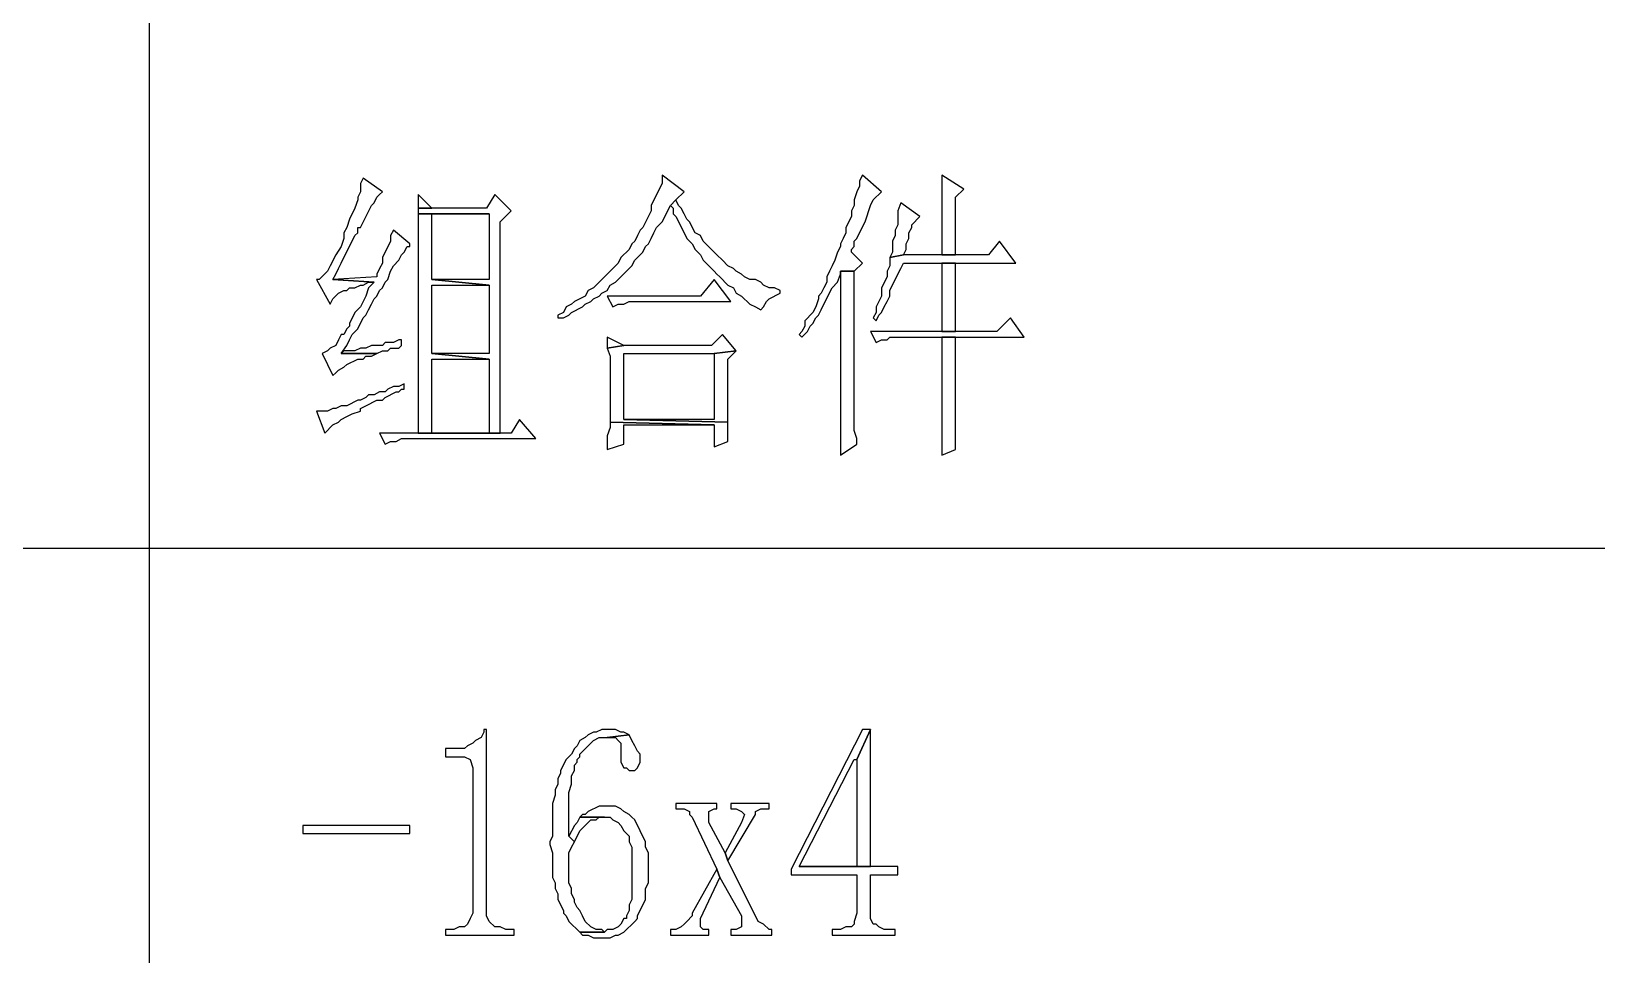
# Model space of a CAD drawing. Extents: x -15.4 to 0.8, y 0.3 to 11.8.
# Drawn here: x -2.2996 to -1.824, y 1.8809 to 2.1615 of the extents above; entities that cross this region are included whole.
import ezdxf

# ---------------------------------------------------------------- set-up
doc = ezdxf.new("R2010")
doc.units = 0
doc.header["$MEASUREMENT"] = 0
doc.linetypes.add('AUSGEZOGEN', pattern=[0])
doc.layers.get('0').update_dxf_attribs({"linetype": 'AUSGEZOGEN'})

msp = doc.modelspace()

# ---------------------------------------------------------------- linework, layer by layer
for points in [[(-2.26378, 2.6744), (-2.26378, 1.3344)], [(-2.19878, 2.1169), (-2.19961, 2.11523), (-2.19961, 2.11523), (-2.19961, 2.11273), (-2.19961, 2.11273), (-2.20045, 2.11106), (-2.20045, 2.11106), (-2.20045, 2.11023), (-2.20045, 2.11023), (-2.20128, 2.10773), (-2.20128, 2.10773), (-2.20295, 2.1044), (-2.20295, 2.1044), (-2.20378, 2.1019), (-2.20378, 2.1019), (-2.20461, 2.10023), (-2.20461, 2.10023), (-2.20461, 2.09856), (-2.20461, 2.09856), (-2.20545, 2.09606), (-2.20545, 2.09606), (-2.20711, 2.09356), (-2.20711, 2.09356), (-2.20878, 2.09023), (-2.20878, 2.09023), (-2.20961, 2.08856), (-2.20961, 2.08856), (-2.21211, 2.08606), (-2.21211, 2.08606), (-2.21295, 2.08606), (-2.21295, 2.08606), (-2.20878, 2.07856), (-2.20878, 2.07856), (-2.20795, 2.08023), (-2.20795, 2.08023), (-2.20628, 2.0819), (-2.20628, 2.0819), (-2.20461, 2.08273), (-2.20461, 2.08273), (-2.20378, 2.08273), (-2.20378, 2.08273), (-2.20295, 2.08356), (-2.20295, 2.08356), (-2.20128, 2.08356), (-2.20128, 2.08356), (-2.19961, 2.0844), (-2.19961, 2.0844), (-2.19878, 2.0844), (-2.19878, 2.0844), (-2.19711, 2.08523), (-2.19711, 2.08523), (-2.19545, 2.08523), (-2.19545, 2.08523), (-2.20795, 2.08606), (-2.20795, 2.08606), (-2.20711, 2.08773), (-2.20711, 2.08773), (-2.20628, 2.0894), (-2.20628, 2.0894), (-2.20545, 2.09106), (-2.20545, 2.09106), (-2.20461, 2.09273), (-2.20461, 2.09273), (-2.20211, 2.09773), (-2.20211, 2.09773), (-2.20128, 2.0994), (-2.20128, 2.0994), (-2.20045, 2.10023), (-2.20045, 2.10023), (-2.20045, 2.1019), (-2.20045, 2.1019), (-2.19961, 2.1019), (-2.19961, 2.1019), (-2.19628, 2.10856), (-2.19628, 2.10856), (-2.19545, 2.1094), (-2.19545, 2.1094), (-2.19461, 2.11106), (-2.19461, 2.11106), (-2.19378, 2.1119), (-2.19378, 2.1119), (-2.19295, 2.11273), (-2.19878, 2.1169)], [(-2.10795, 2.11773), (-2.10795, 2.11523), (-2.10795, 2.11523), (-2.11045, 2.11023), (-2.11045, 2.11023), (-2.11128, 2.10856), (-2.11128, 2.10856), (-2.11128, 2.1069), (-2.11128, 2.1069), (-2.11378, 2.1019), (-2.11378, 2.1019), (-2.11461, 2.10106), (-2.11461, 2.10106), (-2.11545, 2.0994), (-2.11545, 2.0994), (-2.11628, 2.09773), (-2.11628, 2.09773), (-2.11711, 2.0969), (-2.11711, 2.0969), (-2.11795, 2.09523), (-2.11795, 2.09523), (-2.12045, 2.09273), (-2.12045, 2.09273), (-2.12128, 2.09106), (-2.12128, 2.09106), (-2.12211, 2.09023), (-2.12211, 2.09023), (-2.12378, 2.08856), (-2.12378, 2.08856), (-2.12878, 2.08356), (-2.12878, 2.08356), (-2.13045, 2.08273), (-2.13045, 2.08273), (-2.13128, 2.08106), (-2.13128, 2.08106), (-2.13295, 2.08023), (-2.13295, 2.08023), (-2.13461, 2.0794), (-2.13461, 2.0794), (-2.13545, 2.07856), (-2.13545, 2.07856), (-2.13711, 2.07773), (-2.13711, 2.07773), (-2.13795, 2.07606), (-2.13795, 2.07606), (-2.13961, 2.07523), (-2.13961, 2.07523), (-2.13961, 2.0744), (-2.13961, 2.0744), (-2.13795, 2.0744), (-2.13795, 2.0744), (-2.13628, 2.07523), (-2.13628, 2.07523), (-2.13545, 2.07606), (-2.13545, 2.07606), (-2.13211, 2.07773), (-2.13211, 2.07773), (-2.13128, 2.07856), (-2.13128, 2.07856), (-2.12961, 2.0794), (-2.12961, 2.0794), (-2.12878, 2.08023), (-2.12878, 2.08023), (-2.12711, 2.08106), (-2.12711, 2.08106), (-2.12628, 2.0819), (-2.12628, 2.0819), (-2.12461, 2.08273), (-2.12461, 2.08273), (-2.12378, 2.0844), (-2.12378, 2.0844), (-2.12211, 2.08523), (-2.12211, 2.08523), (-2.12128, 2.08606), (-2.12128, 2.08606), (-2.11878, 2.08856), (-2.11878, 2.08856), (-2.11795, 2.0894), (-2.11795, 2.0894), (-2.11711, 2.09023), (-2.11711, 2.09023), (-2.11628, 2.0919), (-2.11628, 2.0919), (-2.11378, 2.0944), (-2.11378, 2.0944), (-2.11295, 2.09606), (-2.11295, 2.09606), (-2.11211, 2.0969), (-2.11211, 2.0969), (-2.11128, 2.09856), (-2.11128, 2.09856), (-2.11045, 2.10023), (-2.11045, 2.10023), (-2.10961, 2.1019), (-2.10961, 2.1019), (-2.10795, 2.10356), (-2.10795, 2.10356), (-2.10545, 2.10856), (-2.10545, 2.10856), (-2.10378, 2.11023), (-2.10378, 2.11023), (-2.10128, 2.11273), (-2.10795, 2.11773)], [(-2.04711, 2.11773), (-2.04795, 2.11606), (-2.04795, 2.11606), (-2.04795, 2.1144), (-2.04795, 2.1144), (-2.04878, 2.11273), (-2.04878, 2.11273), (-2.04961, 2.11023), (-2.04961, 2.11023), (-2.04961, 2.10856), (-2.04961, 2.10856), (-2.05045, 2.1069), (-2.05045, 2.1069), (-2.05045, 2.10523), (-2.05045, 2.10523), (-2.05211, 2.1019), (-2.05211, 2.1019), (-2.05211, 2.10023), (-2.05211, 2.10023), (-2.05295, 2.09856), (-2.05295, 2.09856), (-2.05378, 2.0969), (-2.05378, 2.0969), (-2.05378, 2.09606), (-2.05378, 2.09606), (-2.05461, 2.0944), (-2.05461, 2.0944), (-2.05545, 2.0919), (-2.05545, 2.0919), (-2.05628, 2.09023), (-2.05628, 2.09023), (-2.05711, 2.08856), (-2.05711, 2.08856), (-2.05795, 2.0869), (-2.05795, 2.0869), (-2.05795, 2.08523), (-2.05795, 2.08523), (-2.05878, 2.08356), (-2.05878, 2.08356), (-2.05961, 2.0819), (-2.05961, 2.0819), (-2.06045, 2.08106), (-2.06045, 2.08106), (-2.06045, 2.08023), (-2.06045, 2.08023), (-2.06128, 2.07773), (-2.06128, 2.07773), (-2.06211, 2.07606), (-2.06211, 2.07606), (-2.06461, 2.07356), (-2.06461, 2.07356), (-2.06461, 2.0719), (-2.06461, 2.0719), (-2.06545, 2.07023), (-2.06545, 2.07023), (-2.06628, 2.0694), (-2.06628, 2.0694), (-2.06545, 2.06856), (-2.06545, 2.06856), (-2.06378, 2.07023), (-2.06378, 2.07023), (-2.06295, 2.0719), (-2.06295, 2.0719), (-2.06211, 2.07273), (-2.06211, 2.07273), (-2.06128, 2.0744), (-2.06128, 2.0744), (-2.06045, 2.07523), (-2.06045, 2.07523), (-2.05961, 2.0769), (-2.05961, 2.0769), (-2.05878, 2.07856), (-2.05878, 2.07856), (-2.05628, 2.08356), (-2.05628, 2.08356), (-2.05461, 2.08523), (-2.05461, 2.08523), (-2.05378, 2.08773), (-2.05378, 2.08773), (-2.05378, 2.08856), (-2.05378, 2.08856), (-2.04961, 2.08856), (-2.04961, 2.08856), (-2.04711, 2.09106), (-2.04711, 2.09106), (-2.05045, 2.0944), (-2.05045, 2.0944), (-2.05045, 2.09523), (-2.05045, 2.09523), (-2.04961, 2.09606), (-2.04961, 2.09606), (-2.04961, 2.09773), (-2.04961, 2.09773), (-2.04878, 2.09856), (-2.04878, 2.09856), (-2.04795, 2.10023), (-2.04795, 2.10023), (-2.04628, 2.10356), (-2.04628, 2.10356), (-2.04461, 2.10856), (-2.04461, 2.10856), (-2.04378, 2.11023), (-2.04378, 2.11023), (-2.04128, 2.11273), (-2.04711, 2.11773)], [(-2.02295, 2.11773), (-2.02295, 2.09356), (-2.02295, 2.09356), (-2.01878, 2.09356), (-2.01878, 2.09356), (-2.01878, 2.11106), (-2.01878, 2.11106), (-2.01628, 2.11356), (-2.02295, 2.11773)], [(-2.15878, 2.1119), (-2.16128, 2.10773), (-2.16128, 2.10773), (-2.18211, 2.10773), (-2.18211, 2.10773), (-2.18211, 2.10606), (-2.18211, 2.10606), (-2.16045, 2.10606), (-2.16045, 2.10606), (-2.16045, 2.08606), (-2.16045, 2.08606), (-2.17795, 2.08606), (-2.17795, 2.08606), (-2.16045, 2.0844), (-2.16045, 2.0844), (-2.16045, 2.06356), (-2.16045, 2.06356), (-2.17795, 2.06356), (-2.17795, 2.06356), (-2.16045, 2.0619), (-2.16045, 2.0619), (-2.16045, 2.0394), (-2.16045, 2.0394), (-2.18211, 2.0394), (-2.18211, 2.0394), (-2.15711, 2.0394), (-2.15711, 2.0394), (-2.15711, 2.10356), (-2.15711, 2.10356), (-2.15378, 2.1069), (-2.15878, 2.1119)], [(-2.18211, 2.1119), (-2.18211, 2.10773), (-2.18211, 2.10773), (-2.17795, 2.10773), (-2.18211, 2.1119)], [(-2.10378, 2.11023), (-2.10545, 2.10856), (-2.10545, 2.10856), (-2.10461, 2.10773), (-2.10461, 2.10773), (-2.10461, 2.10606), (-2.10461, 2.10606), (-2.10378, 2.10523), (-2.10378, 2.10523), (-2.10128, 2.10023), (-2.10128, 2.10023), (-2.10045, 2.09856), (-2.10045, 2.09856), (-2.09878, 2.0969), (-2.09878, 2.0969), (-2.09795, 2.09523), (-2.09795, 2.09523), (-2.09628, 2.09356), (-2.09628, 2.09356), (-2.09545, 2.0919), (-2.09545, 2.0919), (-2.09378, 2.09023), (-2.09378, 2.09023), (-2.09211, 2.08856), (-2.09211, 2.08856), (-2.09128, 2.08773), (-2.09128, 2.08773), (-2.09045, 2.0869), (-2.09045, 2.0869), (-2.08795, 2.0844), (-2.08795, 2.0844), (-2.08628, 2.08356), (-2.08628, 2.08356), (-2.08545, 2.0819), (-2.08545, 2.0819), (-2.08378, 2.08106), (-2.08378, 2.08106), (-2.08128, 2.07856), (-2.08128, 2.07856), (-2.07961, 2.07773), (-2.07961, 2.07773), (-2.07795, 2.0769), (-2.07795, 2.0769), (-2.07711, 2.07773), (-2.07711, 2.07773), (-2.07628, 2.0794), (-2.07628, 2.0794), (-2.07545, 2.08023), (-2.07545, 2.08023), (-2.07211, 2.0819), (-2.07211, 2.0819), (-2.07211, 2.08273), (-2.07211, 2.08273), (-2.07378, 2.08356), (-2.07378, 2.08356), (-2.07545, 2.08356), (-2.07545, 2.08356), (-2.07711, 2.0844), (-2.07711, 2.0844), (-2.07795, 2.08523), (-2.07795, 2.08523), (-2.07961, 2.08606), (-2.07961, 2.08606), (-2.08128, 2.08606), (-2.08128, 2.08606), (-2.08295, 2.0869), (-2.08295, 2.0869), (-2.08378, 2.08773), (-2.08378, 2.08773), (-2.08545, 2.08856), (-2.08545, 2.08856), (-2.08628, 2.0894), (-2.08628, 2.0894), (-2.08795, 2.09023), (-2.08795, 2.09023), (-2.08961, 2.0919), (-2.08961, 2.0919), (-2.09128, 2.09356), (-2.09128, 2.09356), (-2.09545, 2.09773), (-2.09545, 2.09773), (-2.09628, 2.0994), (-2.09628, 2.0994), (-2.09795, 2.10023), (-2.09795, 2.10023), (-2.09961, 2.10356), (-2.09961, 2.10356), (-2.10045, 2.1044), (-2.10045, 2.1044), (-2.10128, 2.10606), (-2.10128, 2.10606), (-2.10211, 2.10773), (-2.10211, 2.10773), (-2.10295, 2.10856), (-2.10378, 2.11023)], [(-2.03545, 2.1094), (-2.03628, 2.1069), (-2.03628, 2.1069), (-2.03628, 2.10273), (-2.03628, 2.10273), (-2.03711, 2.10106), (-2.03711, 2.10106), (-2.03711, 2.0994), (-2.03711, 2.0994), (-2.03795, 2.09773), (-2.03795, 2.09773), (-2.03795, 2.0944), (-2.03795, 2.0944), (-2.03878, 2.09273), (-2.03878, 2.09273), (-2.03461, 2.09356), (-2.03461, 2.09356), (-2.03378, 2.09523), (-2.03378, 2.09523), (-2.03378, 2.0969), (-2.03378, 2.0969), (-2.03295, 2.09856), (-2.03295, 2.09856), (-2.03295, 2.10023), (-2.03295, 2.10023), (-2.03211, 2.1019), (-2.03211, 2.1019), (-2.03211, 2.10273), (-2.03211, 2.10273), (-2.02961, 2.10523), (-2.03545, 2.1094)], [(-2.18211, 2.10606), (-2.18211, 2.0394), (-2.18211, 2.0394), (-2.17795, 2.0394), (-2.17795, 2.0394), (-2.17795, 2.0619), (-2.17795, 2.0619), (-2.16045, 2.0619), (-2.16045, 2.0619), (-2.17795, 2.06356), (-2.17795, 2.06356), (-2.17795, 2.0844), (-2.17795, 2.0844), (-2.16045, 2.0844), (-2.16045, 2.0844), (-2.17795, 2.08606), (-2.17795, 2.08606), (-2.17795, 2.10606), (-2.17795, 2.10606), (-2.16045, 2.10606), (-2.18211, 2.10606)], [(-2.18961, 2.10106), (-2.19045, 2.0994), (-2.19045, 2.0994), (-2.19045, 2.09773), (-2.19045, 2.09773), (-2.19295, 2.09273), (-2.19295, 2.09273), (-2.19295, 2.09106), (-2.19295, 2.09106), (-2.19378, 2.0894), (-2.19378, 2.0894), (-2.19461, 2.08773), (-2.19461, 2.08773), (-2.19461, 2.0869), (-2.19461, 2.0869), (-2.20795, 2.08606), (-2.20795, 2.08606), (-2.19545, 2.08523), (-2.19545, 2.08523), (-2.19711, 2.08356), (-2.19711, 2.08356), (-2.19795, 2.08106), (-2.19795, 2.08106), (-2.19878, 2.0794), (-2.19878, 2.0794), (-2.19961, 2.07773), (-2.19961, 2.07773), (-2.20128, 2.07606), (-2.20128, 2.07606), (-2.20295, 2.07273), (-2.20295, 2.07273), (-2.20295, 2.0719), (-2.20295, 2.0719), (-2.20378, 2.07106), (-2.20378, 2.07106), (-2.20461, 2.0694), (-2.20461, 2.0694), (-2.20545, 2.0694), (-2.20545, 2.0694), (-2.20628, 2.06773), (-2.20628, 2.06773), (-2.20711, 2.06606), (-2.20711, 2.06606), (-2.20878, 2.06523), (-2.20878, 2.06523), (-2.20961, 2.0644), (-2.20961, 2.0644), (-2.21128, 2.06356), (-2.21128, 2.06356), (-2.20795, 2.0569), (-2.20795, 2.0569), (-2.20711, 2.05773), (-2.20711, 2.05773), (-2.20628, 2.05856), (-2.20628, 2.05856), (-2.20461, 2.0594), (-2.20461, 2.0594), (-2.20378, 2.06023), (-2.20378, 2.06023), (-2.20045, 2.0619), (-2.20045, 2.0619), (-2.19878, 2.0619), (-2.19878, 2.0619), (-2.19795, 2.06273), (-2.19795, 2.06273), (-2.19628, 2.06273), (-2.19628, 2.06273), (-2.19461, 2.06356), (-2.19461, 2.06356), (-2.20545, 2.06356), (-2.20545, 2.06356), (-2.20378, 2.06606), (-2.20378, 2.06606), (-2.20295, 2.06773), (-2.20295, 2.06773), (-2.20211, 2.0694), (-2.20211, 2.0694), (-2.20045, 2.07106), (-2.20045, 2.07106), (-2.19878, 2.0744), (-2.19878, 2.0744), (-2.19795, 2.07523), (-2.19795, 2.07523), (-2.19711, 2.0769), (-2.19711, 2.0769), (-2.19628, 2.07856), (-2.19628, 2.07856), (-2.19545, 2.08023), (-2.19545, 2.08023), (-2.19461, 2.08106), (-2.19461, 2.08106), (-2.19378, 2.08273), (-2.19378, 2.08273), (-2.19295, 2.08356), (-2.19295, 2.08356), (-2.19211, 2.08523), (-2.19211, 2.08523), (-2.19128, 2.08606), (-2.19128, 2.08606), (-2.19045, 2.08856), (-2.19045, 2.08856), (-2.18961, 2.09023), (-2.18961, 2.09023), (-2.18795, 2.0919), (-2.18795, 2.0919), (-2.18711, 2.09356), (-2.18711, 2.09356), (-2.18628, 2.0944), (-2.18628, 2.0944), (-2.18545, 2.09606), (-2.18545, 2.09606), (-2.18461, 2.09606), (-2.18461, 2.09606), (-2.18461, 2.0969), (-2.18961, 2.10106)], [(-2.00545, 2.09773), (-2.00878, 2.09356), (-2.00878, 2.09356), (-2.03461, 2.09356), (-2.03461, 2.09356), (-2.03878, 2.09273), (-2.03878, 2.09273), (-2.03878, 2.09023), (-2.03878, 2.09023), (-2.03961, 2.08856), (-2.03961, 2.08856), (-2.03961, 2.0869), (-2.03961, 2.0869), (-2.04128, 2.08356), (-2.04128, 2.08356), (-2.04128, 2.08106), (-2.04128, 2.08106), (-2.04211, 2.0794), (-2.04211, 2.0794), (-2.04295, 2.07773), (-2.04295, 2.07773), (-2.04295, 2.07606), (-2.04295, 2.07606), (-2.04378, 2.0744), (-2.04378, 2.0744), (-2.04295, 2.07356), (-2.04295, 2.07356), (-2.04211, 2.07523), (-2.04211, 2.07523), (-2.04128, 2.07606), (-2.04128, 2.07606), (-2.04045, 2.07773), (-2.04045, 2.07773), (-2.03961, 2.0794), (-2.03961, 2.0794), (-2.03878, 2.08106), (-2.03878, 2.08106), (-2.03878, 2.08273), (-2.03878, 2.08273), (-2.03628, 2.08773), (-2.03628, 2.08773), (-2.03545, 2.0894), (-2.03545, 2.0894), (-2.03461, 2.09106), (-2.03461, 2.09106), (-2.00045, 2.09106), (-2.00545, 2.09773)], [(-2.04961, 2.08856), (-2.05378, 2.08856), (-2.05378, 2.08856), (-2.05378, 2.03273), (-2.05378, 2.03273), (-2.04878, 2.03606), (-2.04878, 2.03606), (-2.04878, 2.03773), (-2.04878, 2.03773), (-2.04961, 2.04023), (-2.04961, 2.04023), (-2.04961, 2.05106), (-2.04961, 2.08856)], [(-2.01878, 2.07023), (-2.01878, 2.09106), (-2.01878, 2.09106), (-2.02295, 2.09106), (-2.02295, 2.09106), (-2.02295, 2.07023), (-2.02295, 2.07023), (-2.01878, 2.07023), (-2.01878, 2.07023)], [(-2.09211, 2.08606), (-2.09628, 2.08106), (-2.09628, 2.08106), (-2.12461, 2.08106), (-2.12461, 2.08106), (-2.12295, 2.07773), (-2.12295, 2.07773), (-2.12128, 2.07856), (-2.12128, 2.07856), (-2.11961, 2.07856), (-2.11961, 2.07856), (-2.11795, 2.0794), (-2.11795, 2.0794), (-2.08711, 2.0794), (-2.09211, 2.08606)], [(-2.00211, 2.0744), (-2.00628, 2.07023), (-2.00628, 2.07023), (-2.04461, 2.07023), (-2.04461, 2.07023), (-2.04295, 2.0669), (-2.04295, 2.0669), (-2.04128, 2.06773), (-2.04128, 2.06773), (-2.03961, 2.06773), (-2.03961, 2.06773), (-2.03878, 2.06856), (-2.03878, 2.06856), (-1.99795, 2.06856), (-2.00211, 2.0744)], [(-2.08961, 2.0694), (-2.09295, 2.06606), (-2.09295, 2.06606), (-2.11961, 2.06606), (-2.11961, 2.06606), (-2.12461, 2.06523), (-2.12461, 2.06523), (-2.12378, 2.06273), (-2.12378, 2.06273), (-2.12378, 2.04273), (-2.12378, 2.04273), (-2.09211, 2.0419), (-2.09211, 2.0419), (-2.09211, 2.03523), (-2.09211, 2.03523), (-2.08795, 2.0369), (-2.08795, 2.0369), (-2.08795, 2.04273), (-2.08795, 2.04273), (-2.11961, 2.04356), (-2.11961, 2.04356), (-2.11961, 2.06356), (-2.11961, 2.06356), (-2.09211, 2.06356), (-2.09211, 2.06356), (-2.08545, 2.0644), (-2.08961, 2.0694)], [(-2.18711, 2.06773), (-2.18795, 2.06773), (-2.18795, 2.06773), (-2.18961, 2.0669), (-2.18961, 2.0669), (-2.19211, 2.0669), (-2.19211, 2.0669), (-2.19295, 2.06606), (-2.19295, 2.06606), (-2.19628, 2.06606), (-2.19628, 2.06606), (-2.19795, 2.06523), (-2.19795, 2.06523), (-2.19961, 2.06523), (-2.19961, 2.06523), (-2.20128, 2.0644), (-2.20128, 2.0644), (-2.20461, 2.0644), (-2.20461, 2.0644), (-2.20545, 2.06356), (-2.20545, 2.06356), (-2.19461, 2.06356), (-2.19461, 2.06356), (-2.19295, 2.0644), (-2.19295, 2.0644), (-2.19128, 2.0644), (-2.19128, 2.0644), (-2.19045, 2.06523), (-2.19045, 2.06523), (-2.18795, 2.06523), (-2.18795, 2.06523), (-2.18711, 2.06606), (-2.18711, 2.06773)], [(-2.12461, 2.06856), (-2.12461, 2.06523), (-2.12461, 2.06523), (-2.11961, 2.06606), (-2.12461, 2.06856)], [(-2.08545, 2.0644), (-2.09211, 2.06356), (-2.09211, 2.06356), (-2.09211, 2.04356), (-2.09211, 2.04356), (-2.11961, 2.04356), (-2.11961, 2.04356), (-2.08795, 2.04273), (-2.08795, 2.04273), (-2.08795, 2.0619), (-2.08545, 2.0644)], [(-2.01878, 2.06856), (-2.02295, 2.06856), (-2.02295, 2.06856), (-2.02295, 2.03273), (-2.02295, 2.03273), (-2.01878, 2.0344), (-2.01878, 2.0344), (-2.01878, 2.06773), (-2.01878, 2.06856)], [(-2.18628, 2.0544), (-2.18795, 2.05356), (-2.18795, 2.05356), (-2.18961, 2.05356), (-2.18961, 2.05356), (-2.19128, 2.05273), (-2.19128, 2.05273), (-2.19211, 2.0519), (-2.19211, 2.0519), (-2.19378, 2.0519), (-2.19378, 2.0519), (-2.19545, 2.05106), (-2.19545, 2.05106), (-2.19711, 2.05106), (-2.19711, 2.05106), (-2.19795, 2.05023), (-2.19795, 2.05023), (-2.19961, 2.0494), (-2.19961, 2.0494), (-2.20045, 2.0494), (-2.20045, 2.0494), (-2.20378, 2.04773), (-2.20378, 2.04773), (-2.20545, 2.04773), (-2.20545, 2.04773), (-2.20711, 2.0469), (-2.20711, 2.0469), (-2.20795, 2.0469), (-2.20795, 2.0469), (-2.20961, 2.04606), (-2.20961, 2.04606), (-2.21295, 2.04606), (-2.21295, 2.04606), (-2.21045, 2.0394), (-2.21045, 2.0394), (-2.20795, 2.0419), (-2.20795, 2.0419), (-2.20628, 2.04273), (-2.20628, 2.04273), (-2.20545, 2.04356), (-2.20545, 2.04356), (-2.20378, 2.0444), (-2.20378, 2.0444), (-2.20211, 2.04523), (-2.20211, 2.04523), (-2.19961, 2.04606), (-2.19961, 2.04606), (-2.19961, 2.0469), (-2.19961, 2.0469), (-2.19795, 2.04773), (-2.19795, 2.04773), (-2.19461, 2.0494), (-2.19461, 2.0494), (-2.19295, 2.0494), (-2.19295, 2.0494), (-2.19211, 2.05023), (-2.19211, 2.05023), (-2.18878, 2.0519), (-2.18878, 2.0519), (-2.18795, 2.0519), (-2.18795, 2.0519), (-2.18711, 2.05273), (-2.18711, 2.05273), (-2.18628, 2.05273), (-2.18628, 2.0544)], [(-2.15128, 2.04356), (-2.15378, 2.0394), (-2.15378, 2.0394), (-2.19378, 2.0394), (-2.19378, 2.0394), (-2.19211, 2.03606), (-2.19211, 2.03606), (-2.19045, 2.0369), (-2.19045, 2.0369), (-2.18878, 2.0369), (-2.18878, 2.0369), (-2.18711, 2.03773), (-2.18711, 2.03773), (-2.14628, 2.03773), (-2.15128, 2.04356)], [(-2.12378, 2.04273), (-2.12378, 2.04106), (-2.12378, 2.04106), (-2.12461, 2.03856), (-2.12461, 2.03856), (-2.12461, 2.0344), (-2.12461, 2.0344), (-2.11961, 2.03606), (-2.11961, 2.03606), (-2.11961, 2.0419), (-2.11961, 2.0419), (-2.09211, 2.0419), (-2.12378, 2.04273)], [(-3.26878, 2.0044), (0.08122, 2.0044)], [(-3.26878, 2.0044), (0.08122, 2.0044)], [(-2.16128, 1.9494), (-2.16211, 1.9494), (-2.16211, 1.9494), (-2.16211, 1.94856), (-2.16211, 1.94856), (-2.16295, 1.9469), (-2.16295, 1.9469), (-2.16461, 1.94606), (-2.16461, 1.94606), (-2.16545, 1.94523), (-2.16545, 1.94523), (-2.16711, 1.9444), (-2.16711, 1.9444), (-2.16795, 1.94356), (-2.16795, 1.94356), (-2.17378, 1.94356), (-2.17378, 1.94356), (-2.17378, 1.94106), (-2.17378, 1.94106), (-2.16795, 1.94106), (-2.16795, 1.94106), (-2.16628, 1.94023), (-2.16628, 1.94023), (-2.16545, 1.93773), (-2.16545, 1.93773), (-2.16545, 1.89356), (-2.16545, 1.89356), (-2.16628, 1.8919), (-2.16628, 1.8919), (-2.16711, 1.89023), (-2.16711, 1.89023), (-2.16795, 1.8894), (-2.16795, 1.8894), (-2.16961, 1.8894), (-2.16961, 1.8894), (-2.17128, 1.88856), (-2.17128, 1.88856), (-2.17378, 1.88856), (-2.17378, 1.88856), (-2.17378, 1.8869), (-2.17378, 1.8869), (-2.15295, 1.8869), (-2.15295, 1.8869), (-2.15295, 1.88856), (-2.15295, 1.88856), (-2.15545, 1.88856), (-2.15545, 1.88856), (-2.15711, 1.8894), (-2.15711, 1.8894), (-2.15878, 1.8894), (-2.15878, 1.8894), (-2.16045, 1.89106), (-2.16045, 1.89106), (-2.16128, 1.89273), (-2.16128, 1.89273), (-2.16128, 1.8944), (-2.16128, 1.9494)], [(-2.12378, 1.9494), (-2.12628, 1.9494), (-2.12628, 1.9494), (-2.12795, 1.94856), (-2.12795, 1.94856), (-2.12878, 1.94856), (-2.12878, 1.94856), (-2.13045, 1.94773), (-2.13045, 1.94773), (-2.13128, 1.9469), (-2.13128, 1.9469), (-2.13295, 1.94606), (-2.13295, 1.94606), (-2.13378, 1.9444), (-2.13378, 1.9444), (-2.13461, 1.94356), (-2.13461, 1.94356), (-2.13545, 1.9419), (-2.13545, 1.9419), (-2.13711, 1.94023), (-2.13711, 1.94023), (-2.13878, 1.9369), (-2.13878, 1.9369), (-2.13878, 1.93606), (-2.13878, 1.93606), (-2.13961, 1.9344), (-2.13961, 1.9344), (-2.13961, 1.93273), (-2.13961, 1.93273), (-2.14045, 1.93106), (-2.14045, 1.93106), (-2.14045, 1.9294), (-2.14045, 1.9294), (-2.14128, 1.9269), (-2.14128, 1.9269), (-2.14128, 1.9169), (-2.14128, 1.9169), (-2.14211, 1.91523), (-2.14211, 1.91523), (-2.14211, 1.9144), (-2.14211, 1.9144), (-2.14128, 1.9119), (-2.14128, 1.9119), (-2.14128, 1.9044), (-2.14128, 1.9044), (-2.14045, 1.90273), (-2.14045, 1.90273), (-2.14045, 1.90106), (-2.14045, 1.90106), (-2.13961, 1.8994), (-2.13961, 1.8994), (-2.13961, 1.89773), (-2.13961, 1.89773), (-2.13795, 1.8944), (-2.13795, 1.8944), (-2.13795, 1.89356), (-2.13795, 1.89356), (-2.13711, 1.89273), (-2.13711, 1.89273), (-2.13628, 1.89106), (-2.13628, 1.89106), (-2.13295, 1.88773), (-2.13295, 1.88773), (-2.12545, 1.88773), (-2.12545, 1.88773), (-2.12628, 1.88856), (-2.12628, 1.88856), (-2.12795, 1.88856), (-2.12795, 1.88856), (-2.12961, 1.8894), (-2.12961, 1.8894), (-2.13128, 1.89106), (-2.13128, 1.89106), (-2.13211, 1.89273), (-2.13211, 1.89273), (-2.13295, 1.8944), (-2.13295, 1.8944), (-2.13378, 1.89523), (-2.13378, 1.89523), (-2.13461, 1.8969), (-2.13461, 1.8969), (-2.13461, 1.89773), (-2.13461, 1.89773), (-2.13545, 1.8994), (-2.13545, 1.8994), (-2.13545, 1.90106), (-2.13545, 1.90106), (-2.13628, 1.90273), (-2.13628, 1.90273), (-2.13628, 1.9119), (-2.13628, 1.9119), (-2.13545, 1.91356), (-2.13545, 1.91356), (-2.13461, 1.91523), (-2.13461, 1.91523), (-2.13628, 1.9169), (-2.13628, 1.9169), (-2.13628, 1.93023), (-2.13628, 1.93023), (-2.13545, 1.93273), (-2.13545, 1.93273), (-2.13545, 1.93523), (-2.13545, 1.93523), (-2.13461, 1.9369), (-2.13461, 1.9369), (-2.13461, 1.93856), (-2.13461, 1.93856), (-2.13378, 1.9394), (-2.13378, 1.9394), (-2.13378, 1.94023), (-2.13378, 1.94023), (-2.13295, 1.94106), (-2.13295, 1.94106), (-2.13295, 1.9419), (-2.13295, 1.9419), (-2.12878, 1.94606), (-2.12878, 1.94606), (-2.12711, 1.9469), (-2.12711, 1.9469), (-2.12461, 1.9469), (-2.12461, 1.9469), (-2.11795, 1.94773), (-2.11795, 1.94773), (-2.11961, 1.94856), (-2.11961, 1.94856), (-2.12045, 1.94856), (-2.12045, 1.94856), (-2.12211, 1.9494), (-2.12378, 1.9494)], [(-2.11795, 1.94773), (-2.12461, 1.9469), (-2.12461, 1.9469), (-2.12211, 1.9469), (-2.12211, 1.9469), (-2.12128, 1.94606), (-2.12128, 1.94606), (-2.12045, 1.94523), (-2.12045, 1.94523), (-2.12045, 1.9394), (-2.12045, 1.9394), (-2.11961, 1.93773), (-2.11961, 1.93773), (-2.11878, 1.93773), (-2.11878, 1.93773), (-2.11795, 1.9369), (-2.11795, 1.9369), (-2.11628, 1.9369), (-2.11628, 1.9369), (-2.11545, 1.93773), (-2.11545, 1.93773), (-2.11461, 1.9394), (-2.11461, 1.9394), (-2.11461, 1.9419), (-2.11461, 1.9419), (-2.11545, 1.94273), (-2.11545, 1.94273), (-2.11628, 1.9444), (-2.11628, 1.9444), (-2.11711, 1.94606), (-2.11795, 1.94773)], [(-2.04461, 1.9494), (-2.04711, 1.9494), (-2.04711, 1.9494), (-2.06878, 1.9069), (-2.06878, 1.9069), (-2.06878, 1.90523), (-2.06878, 1.90523), (-2.04878, 1.90523), (-2.04878, 1.90523), (-2.04878, 1.89356), (-2.04878, 1.89356), (-2.04961, 1.89106), (-2.04961, 1.89106), (-2.04961, 1.89023), (-2.04961, 1.89023), (-2.05045, 1.8894), (-2.05045, 1.8894), (-2.05211, 1.8894), (-2.05211, 1.8894), (-2.05378, 1.88856), (-2.05378, 1.88856), (-2.05628, 1.88856), (-2.05628, 1.88856), (-2.05628, 1.8869), (-2.05628, 1.8869), (-2.03711, 1.8869), (-2.03711, 1.8869), (-2.03711, 1.88856), (-2.03711, 1.88856), (-2.04045, 1.88856), (-2.04045, 1.88856), (-2.04211, 1.8894), (-2.04211, 1.8894), (-2.04295, 1.89023), (-2.04295, 1.89023), (-2.04378, 1.89023), (-2.04378, 1.89023), (-2.04461, 1.8919), (-2.04461, 1.8919), (-2.04461, 1.90523), (-2.04461, 1.90523), (-2.03628, 1.90523), (-2.03628, 1.90523), (-2.03628, 1.90773), (-2.03628, 1.90773), (-2.06628, 1.90773), (-2.06628, 1.90773), (-2.04961, 1.94023), (-2.04961, 1.94023), (-2.04878, 1.94023), (-2.04461, 1.9494)], [(-2.04461, 1.9494), (-2.04878, 1.94023), (-2.04878, 1.94023), (-2.04878, 1.90773), (-2.04878, 1.90773), (-2.06628, 1.90773), (-2.06628, 1.90773), (-2.04461, 1.90773), (-2.04461, 1.9494)], [(-2.09128, 1.9269), (-2.10378, 1.9269), (-2.10378, 1.9269), (-2.10378, 1.92523), (-2.10378, 1.92523), (-2.10128, 1.92523), (-2.10128, 1.92523), (-2.09961, 1.9244), (-2.09961, 1.9244), (-2.09961, 1.92356), (-2.09961, 1.92356), (-2.09878, 1.92273), (-2.09878, 1.92273), (-2.09128, 1.9069), (-2.09128, 1.9069), (-2.09045, 1.9044), (-2.09045, 1.9044), (-2.08378, 1.89273), (-2.08378, 1.89273), (-2.08378, 1.8894), (-2.08378, 1.8894), (-2.08545, 1.88856), (-2.08545, 1.88856), (-2.08711, 1.88856), (-2.08711, 1.88856), (-2.08711, 1.8869), (-2.08711, 1.8869), (-2.07461, 1.8869), (-2.07461, 1.8869), (-2.07461, 1.88856), (-2.07461, 1.88856), (-2.07545, 1.88856), (-2.07545, 1.88856), (-2.07711, 1.89023), (-2.07711, 1.89023), (-2.07878, 1.89106), (-2.07878, 1.89106), (-2.07961, 1.89273), (-2.07961, 1.89273), (-2.08795, 1.9094), (-2.08795, 1.9094), (-2.08878, 1.9119), (-2.08878, 1.9119), (-2.09378, 1.92106), (-2.09378, 1.92106), (-2.09378, 1.9244), (-2.09378, 1.9244), (-2.09211, 1.92523), (-2.09211, 1.92523), (-2.09128, 1.92523), (-2.09128, 1.9269)], [(-2.07545, 1.9269), (-2.08711, 1.9269), (-2.08711, 1.9269), (-2.08711, 1.92523), (-2.08711, 1.92523), (-2.08545, 1.92523), (-2.08545, 1.92523), (-2.08378, 1.9244), (-2.08378, 1.9244), (-2.08295, 1.92356), (-2.08295, 1.92356), (-2.08378, 1.92106), (-2.08378, 1.92106), (-2.08878, 1.9119), (-2.08878, 1.9119), (-2.08795, 1.9094), (-2.08795, 1.9094), (-2.07961, 1.92356), (-2.07961, 1.92356), (-2.07961, 1.9244), (-2.07961, 1.9244), (-2.07795, 1.92523), (-2.07795, 1.92523), (-2.07545, 1.92523), (-2.07545, 1.9269)], [(-2.13295, 1.92273), (-2.13378, 1.92106), (-2.13378, 1.92106), (-2.13461, 1.92023), (-2.13461, 1.92023), (-2.13628, 1.9169), (-2.13628, 1.9169), (-2.13461, 1.91523), (-2.13461, 1.91523), (-2.13295, 1.91856), (-2.13295, 1.91856), (-2.13211, 1.9194), (-2.13211, 1.9194), (-2.13128, 1.92023), (-2.13128, 1.92023), (-2.12961, 1.9219), (-2.12961, 1.9219), (-2.12795, 1.9219), (-2.12795, 1.9219), (-2.12711, 1.92273), (-2.12711, 1.92273), (-2.12545, 1.92273), (-2.13295, 1.92273)], [(-2.12545, 1.92606), (-2.12711, 1.92606), (-2.12711, 1.92606), (-2.13045, 1.9244), (-2.13045, 1.9244), (-2.13128, 1.92356), (-2.13128, 1.92356), (-2.13211, 1.92356), (-2.13211, 1.92356), (-2.13295, 1.92273), (-2.13295, 1.92273), (-2.12378, 1.92273), (-2.12378, 1.92273), (-2.12295, 1.9219), (-2.12295, 1.9219), (-2.12128, 1.92106), (-2.12128, 1.92106), (-2.12045, 1.92023), (-2.12045, 1.92023), (-2.11961, 1.91856), (-2.11961, 1.91856), (-2.11795, 1.9169), (-2.11795, 1.9169), (-2.11795, 1.91523), (-2.11795, 1.91523), (-2.11711, 1.91356), (-2.11711, 1.91356), (-2.11711, 1.89773), (-2.11711, 1.89773), (-2.11795, 1.89606), (-2.11795, 1.89606), (-2.11795, 1.8944), (-2.11795, 1.8944), (-2.11878, 1.89273), (-2.11878, 1.89273), (-2.11878, 1.8919), (-2.11878, 1.8919), (-2.11961, 1.8919), (-2.11961, 1.8919), (-2.12045, 1.89023), (-2.12045, 1.89023), (-2.12128, 1.8894), (-2.12128, 1.8894), (-2.12295, 1.88856), (-2.12295, 1.88856), (-2.12461, 1.88856), (-2.12461, 1.88856), (-2.12545, 1.88773), (-2.12545, 1.88773), (-2.13295, 1.88773), (-2.13295, 1.88773), (-2.13211, 1.8869), (-2.13211, 1.8869), (-2.13045, 1.8869), (-2.13045, 1.8869), (-2.12878, 1.88606), (-2.12878, 1.88606), (-2.12378, 1.88606), (-2.12378, 1.88606), (-2.12211, 1.8869), (-2.12211, 1.8869), (-2.12128, 1.8869), (-2.12128, 1.8869), (-2.11961, 1.88773), (-2.11961, 1.88773), (-2.11628, 1.89106), (-2.11628, 1.89106), (-2.11545, 1.8919), (-2.11545, 1.8919), (-2.11545, 1.89273), (-2.11545, 1.89273), (-2.11295, 1.89773), (-2.11295, 1.89773), (-2.11295, 1.90106), (-2.11295, 1.90106), (-2.11211, 1.90273), (-2.11211, 1.90273), (-2.11211, 1.9119), (-2.11211, 1.9119), (-2.11295, 1.91356), (-2.11295, 1.91356), (-2.11295, 1.91523), (-2.11295, 1.91523), (-2.11628, 1.9219), (-2.11628, 1.9219), (-2.11711, 1.92273), (-2.11711, 1.92273), (-2.11795, 1.92356), (-2.11795, 1.92356), (-2.11961, 1.9244), (-2.11961, 1.9244), (-2.12045, 1.92523), (-2.12045, 1.92523), (-2.12211, 1.92606), (-2.12211, 1.92606), (-2.12378, 1.92606), (-2.12545, 1.92606)], [(-2.18461, 1.91773), (-2.18461, 1.92023), (-2.18461, 1.92023), (-2.21711, 1.92023), (-2.21711, 1.92023), (-2.21711, 1.91773), (-2.21711, 1.91773), (-2.18461, 1.91773), (-2.18461, 1.91773)], [(-2.09128, 1.9069), (-2.09878, 1.89356), (-2.09878, 1.89356), (-2.09878, 1.89273), (-2.09878, 1.89273), (-2.10045, 1.89106), (-2.10045, 1.89106), (-2.10128, 1.89023), (-2.10128, 1.89023), (-2.10211, 1.8894), (-2.10211, 1.8894), (-2.10378, 1.88856), (-2.10378, 1.88856), (-2.10545, 1.88856), (-2.10545, 1.88856), (-2.10545, 1.8869), (-2.10545, 1.8869), (-2.09378, 1.8869), (-2.09378, 1.8869), (-2.09378, 1.88856), (-2.09378, 1.88856), (-2.09545, 1.88856), (-2.09545, 1.88856), (-2.09628, 1.8894), (-2.09628, 1.8894), (-2.09628, 1.8919), (-2.09628, 1.8919), (-2.09045, 1.9044), (-2.09128, 1.9069)]]:
    msp.add_lwpolyline(points)

doc.saveas('drawing.dxf')
